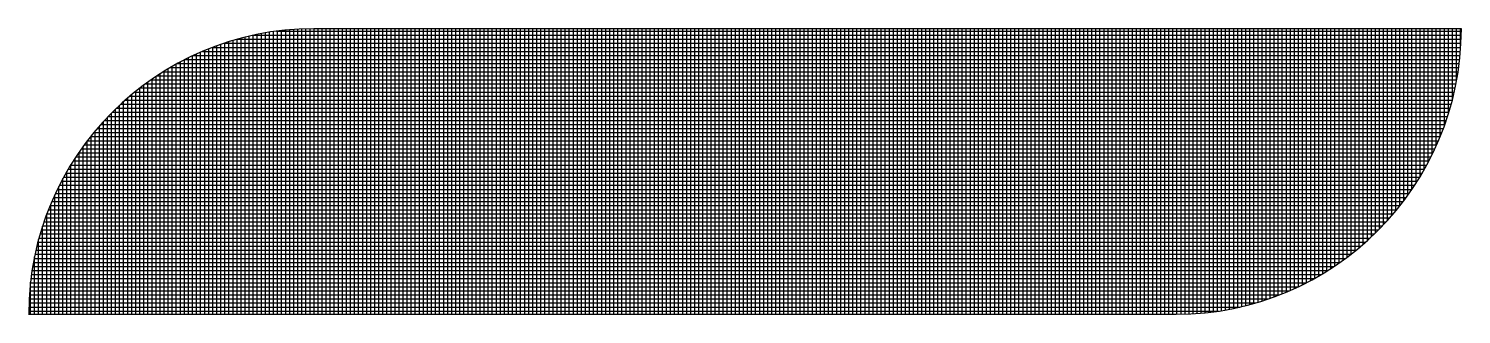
# Model space of a CAD drawing. Header units: inches. Extents: x 947 to 1788, y 0 to 594.
# Drawn here: x 1635.93 to 1642.07, y 99.73 to 100.96 of the extents above; entities that cross this region are included whole.
import ezdxf

# ---------------------------------------------------------------- set-up
doc = ezdxf.new("R2010")
doc.units = ezdxf.units.IN
doc.header["$MEASUREMENT"] = 0
doc.layers.add('BG ÇÑ±¹Áö¿ª³\xad¹æ±â¼úÁÖ½ÄÈ¸»ç CI', color=7, linetype='Continuous')

msp = doc.modelspace()

# ---------------------------------------------------------------- linework, layer by layer
at = {"layer": 'BG ÇÑ±¹Áö¿ª³\xad¹æ±â¼úÁÖ½ÄÈ¸»ç CI', "color": 30, "linetype": 'Continuous', "lineweight": 25, "true_color": 0xfd8204}
for p, q in [((1637.0835, 99.7347), (1637.0835, 100.9552)), ((1637.1008, 99.7347), (1637.1008, 100.956)), ((1637.1182, 99.7347), (1637.1182, 100.9566)), ((1637.1356, 99.7347), (1637.1356, 100.957)), ((1642.0704, 100.9571), (1637.1521, 100.9571)), ((1637.1529, 99.7347), (1637.1529, 100.9571)), ((1637.1703, 99.7347), (1637.1703, 100.9571)), ((1637.1877, 99.7347), (1637.1877, 100.9571)), ((1637.205, 99.7347), (1637.205, 100.9571)), ((1637.2224, 99.7347), (1637.2224, 100.9571)), ((1637.2398, 99.7347), (1637.2398, 100.9571)), ((1637.2571, 99.7347), (1637.2571, 100.9571)), ((1637.2745, 99.7347), (1637.2745, 100.9571)), ((1637.2918, 99.7347), (1637.2918, 100.9571)), ((1637.3092, 99.7347), (1637.3092, 100.9571)), ((1637.3266, 99.7347), (1637.3266, 100.9571)), ((1637.3439, 99.7347), (1637.3439, 100.9571)), ((1637.3613, 99.7347), (1637.3613, 100.9571)), ((1637.3787, 99.7347), (1637.3787, 100.9571)), ((1637.396, 99.7347), (1637.396, 100.9571)), ((1637.4134, 99.7347), (1637.4134, 100.9571)), ((1637.4308, 99.7347), (1637.4308, 100.9571)), ((1637.4481, 99.7347), (1637.4481, 100.9571)), ((1637.4655, 99.7347), (1637.4655, 100.9571)), ((1637.4829, 99.7347), (1637.4829, 100.9571)), ((1637.5002, 99.7347), (1637.5002, 100.9571)), ((1637.5176, 99.7347), (1637.5176, 100.9571)), ((1637.5349, 99.7347), (1637.5349, 100.9571)), ((1637.5523, 99.7347), (1637.5523, 100.9571)), ((1637.5697, 99.7347), (1637.5697, 100.9571)), ((1637.587, 99.7347), (1637.587, 100.9571)), ((1637.6044, 99.7347), (1637.6044, 100.9571)), ((1637.6218, 99.7347), (1637.6218, 100.9571)), ((1637.6391, 99.7347), (1637.6391, 100.9571)), ((1637.6565, 99.7347), (1637.6565, 100.9571)), ((1637.6739, 99.7347), (1637.6739, 100.9571)), ((1637.6912, 99.7347), (1637.6912, 100.9571)), ((1637.7086, 99.7347), (1637.7086, 100.9571)), ((1637.726, 99.7347), (1637.726, 100.9571)), ((1637.7433, 99.7347), (1637.7433, 100.9571)), ((1637.7607, 99.7347), (1637.7607, 100.9571)), ((1637.7781, 99.7347), (1637.7781, 100.9571)), ((1637.7954, 99.7347), (1637.7954, 100.9571)), ((1637.8128, 99.7347), (1637.8128, 100.9571)), ((1637.8301, 99.7347), (1637.8301, 100.9571)), ((1637.8475, 99.7347), (1637.8475, 100.9571)), ((1637.8649, 99.7347), (1637.8649, 100.9571)), ((1637.8822, 99.7347), (1637.8822, 100.9571)), ((1637.8996, 99.7347), (1637.8996, 100.9571)), ((1637.917, 99.7347), (1637.917, 100.9571)), ((1637.9343, 99.7347), (1637.9343, 100.9571)), ((1637.9517, 99.7347), (1637.9517, 100.9571)), ((1637.9691, 99.7347), (1637.9691, 100.9571)), ((1637.9864, 99.7347), (1637.9864, 100.9571)), ((1638.0038, 99.7347), (1638.0038, 100.9571)), ((1638.0212, 99.7347), (1638.0212, 100.9571)), ((1638.0385, 99.7347), (1638.0385, 100.9571)), ((1638.0559, 99.7347), (1638.0559, 100.9571)), ((1638.0732, 99.7347), (1638.0732, 100.9571)), ((1638.0906, 99.7347), (1638.0906, 100.9571)), ((1638.108, 99.7347), (1638.108, 100.9571)), ((1638.1253, 99.7347), (1638.1253, 100.9571)), ((1638.1427, 99.7347), (1638.1427, 100.9571)), ((1638.1601, 99.7347), (1638.1601, 100.9571)), ((1638.1774, 99.7347), (1638.1774, 100.9571)), ((1638.1948, 99.7347), (1638.1948, 100.9571)), ((1638.2122, 99.7347), (1638.2122, 100.9571)), ((1638.2295, 99.7347), (1638.2295, 100.9571)), ((1638.2469, 99.7347), (1638.2469, 100.9571)), ((1638.2643, 99.7347), (1638.2643, 100.9571)), ((1638.2816, 99.7347), (1638.2816, 100.9571)), ((1638.299, 99.7347), (1638.299, 100.9571)), ((1638.3164, 99.7347), (1638.3164, 100.9571)), ((1638.3337, 99.7347), (1638.3337, 100.9571)), ((1638.3511, 99.7347), (1638.3511, 100.9571)), ((1638.3684, 99.7347), (1638.3684, 100.9571)), ((1638.3858, 99.7347), (1638.3858, 100.9571)), ((1638.4032, 99.7347), (1638.4032, 100.9571)), ((1638.4205, 99.7347), (1638.4205, 100.9571)), ((1638.4379, 99.7347), (1638.4379, 100.9571)), ((1638.4553, 99.7347), (1638.4553, 100.9571)), ((1638.4726, 99.7347), (1638.4726, 100.9571)), ((1638.49, 99.7347), (1638.49, 100.9571)), ((1638.5074, 99.7347), (1638.5074, 100.9571)), ((1638.5247, 99.7347), (1638.5247, 100.9571)), ((1638.5421, 99.7347), (1638.5421, 100.9571)), ((1638.5595, 99.7347), (1638.5595, 100.9571)), ((1638.5768, 99.7347), (1638.5768, 100.9571)), ((1638.5942, 99.7347), (1638.5942, 100.9571)), ((1638.6115, 99.7347), (1638.6115, 100.9571)), ((1638.6289, 99.7347), (1638.6289, 100.9571)), ((1638.6463, 99.7347), (1638.6463, 100.9571)), ((1638.6636, 99.7347), (1638.6636, 100.9571)), ((1638.681, 99.7347), (1638.681, 100.9571)), ((1638.6984, 99.7347), (1638.6984, 100.9571)), ((1638.7157, 99.7347), (1638.7157, 100.9571)), ((1638.7331, 99.7347), (1638.7331, 100.9571)), ((1638.7505, 99.7347), (1638.7505, 100.9571)), ((1638.7678, 99.7347), (1638.7678, 100.9571)), ((1638.7852, 99.7347), (1638.7852, 100.9571)), ((1638.8026, 99.7347), (1638.8026, 100.9571)), ((1638.8199, 99.7347), (1638.8199, 100.9571)), ((1638.8373, 99.7347), (1638.8373, 100.9571)), ((1638.8547, 99.7347), (1638.8547, 100.9571)), ((1638.872, 99.7347), (1638.872, 100.9571)), ((1638.8894, 99.7347), (1638.8894, 100.9571)), ((1638.9067, 99.7347), (1638.9067, 100.9571)), ((1638.9241, 99.7347), (1638.9241, 100.9571)), ((1638.9415, 99.7347), (1638.9415, 100.9571)), ((1638.9588, 99.7347), (1638.9588, 100.9571)), ((1638.9762, 99.7347), (1638.9762, 100.9571)), ((1638.9936, 99.7347), (1638.9936, 100.9571)), ((1639.0109, 99.7347), (1639.0109, 100.9571)), ((1639.0283, 99.7347), (1639.0283, 100.9571)), ((1639.0457, 99.7347), (1639.0457, 100.9571)), ((1639.063, 99.7347), (1639.063, 100.9571)), ((1639.0804, 99.7347), (1639.0804, 100.9571)), ((1639.0978, 99.7347), (1639.0978, 100.9571)), ((1639.1151, 99.7347), (1639.1151, 100.9571)), ((1639.1325, 99.7347), (1639.1325, 100.9571)), ((1639.1498, 99.7347), (1639.1498, 100.9571)), ((1639.1672, 99.7347), (1639.1672, 100.9571)), ((1639.1846, 99.7347), (1639.1846, 100.9571)), ((1639.2019, 99.7347), (1639.2019, 100.9571)), ((1639.2193, 99.7347), (1639.2193, 100.9571)), ((1639.2367, 99.7347), (1639.2367, 100.9571)), ((1639.254, 99.7347), (1639.254, 100.9571)), ((1639.2714, 99.7347), (1639.2714, 100.9571)), ((1639.2888, 99.7347), (1639.2888, 100.9571)), ((1639.3061, 99.7347), (1639.3061, 100.9571)), ((1639.3235, 99.7347), (1639.3235, 100.9571)), ((1639.3409, 99.7347), (1639.3409, 100.9571)), ((1639.3582, 99.7347), (1639.3582, 100.9571)), ((1639.3756, 99.7347), (1639.3756, 100.9571)), ((1639.393, 99.7347), (1639.393, 100.9571)), ((1639.4103, 99.7347), (1639.4103, 100.9571)), ((1639.4277, 99.7347), (1639.4277, 100.9571)), ((1639.445, 99.7347), (1639.445, 100.9571)), ((1639.4624, 99.7347), (1639.4624, 100.9571)), ((1639.4798, 99.7347), (1639.4798, 100.9571)), ((1639.4971, 99.7347), (1639.4971, 100.9571)), ((1639.5145, 99.7347), (1639.5145, 100.9571)), ((1639.5319, 99.7347), (1639.5319, 100.9571)), ((1639.5492, 99.7347), (1639.5492, 100.9571)), ((1639.5666, 99.7347), (1639.5666, 100.9571)), ((1639.584, 99.7347), (1639.584, 100.9571)), ((1639.6013, 99.7347), (1639.6013, 100.9571)), ((1639.6187, 99.7347), (1639.6187, 100.9571)), ((1639.6361, 99.7347), (1639.6361, 100.9571)), ((1639.6534, 99.7347), (1639.6534, 100.9571)), ((1639.6708, 99.7347), (1639.6708, 100.9571)), ((1639.6881, 99.7347), (1639.6881, 100.9571)), ((1639.7055, 99.7347), (1639.7055, 100.9571)), ((1639.7229, 99.7347), (1639.7229, 100.9571)), ((1639.7402, 99.7347), (1639.7402, 100.9571)), ((1639.7576, 99.7347), (1639.7576, 100.9571)), ((1639.775, 99.7347), (1639.775, 100.9571)), ((1639.7923, 99.7347), (1639.7923, 100.9571)), ((1639.8097, 99.7347), (1639.8097, 100.9571)), ((1639.8271, 99.7347), (1639.8271, 100.9571)), ((1639.8444, 99.7347), (1639.8444, 100.9571)), ((1639.8618, 99.7347), (1639.8618, 100.9571)), ((1639.8792, 99.7347), (1639.8792, 100.9571)), ((1639.8965, 99.7347), (1639.8965, 100.9571)), ((1639.9139, 99.7347), (1639.9139, 100.9571)), ((1639.9313, 99.7347), (1639.9313, 100.9571)), ((1639.9486, 99.7347), (1639.9486, 100.9571)), ((1639.966, 99.7347), (1639.966, 100.9571)), ((1639.9833, 99.7347), (1639.9833, 100.9571)), ((1640.0007, 99.7347), (1640.0007, 100.9571)), ((1640.0181, 99.7347), (1640.0181, 100.9571)), ((1640.0354, 99.7347), (1640.0354, 100.9571)), ((1640.0528, 99.7347), (1640.0528, 100.9571)), ((1640.0702, 99.7347), (1640.0702, 100.9571)), ((1640.0875, 99.7347), (1640.0875, 100.9571)), ((1640.1049, 99.7347), (1640.1049, 100.9571)), ((1640.1223, 99.7347), (1640.1223, 100.9571)), ((1640.1396, 99.7347), (1640.1396, 100.9571)), ((1640.157, 99.7347), (1640.157, 100.9571)), ((1640.1744, 99.7347), (1640.1744, 100.9571)), ((1640.1917, 99.7347), (1640.1917, 100.9571)), ((1640.2091, 99.7347), (1640.2091, 100.9571)), ((1640.2264, 99.7347), (1640.2264, 100.9571)), ((1640.2438, 99.7347), (1640.2438, 100.9571)), ((1640.2612, 99.7347), (1640.2612, 100.9571)), ((1640.2785, 99.7347), (1640.2785, 100.9571)), ((1640.2959, 99.7347), (1640.2959, 100.9571)), ((1640.3133, 99.7347), (1640.3133, 100.9571)), ((1640.3306, 99.7347), (1640.3306, 100.9571)), ((1640.348, 99.7347), (1640.348, 100.9571)), ((1640.3654, 99.7347), (1640.3654, 100.9571)), ((1640.3827, 99.7347), (1640.3827, 100.9571)), ((1640.4001, 99.7347), (1640.4001, 100.9571)), ((1640.4175, 99.7347), (1640.4175, 100.9571)), ((1640.4348, 99.7347), (1640.4348, 100.9571)), ((1640.4522, 99.7347), (1640.4522, 100.9571)), ((1640.4695, 99.7347), (1640.4695, 100.9571)), ((1640.4869, 99.7347), (1640.4869, 100.9571)), ((1640.5043, 99.7347), (1640.5043, 100.9571)), ((1640.5216, 99.7347), (1640.5216, 100.9571)), ((1640.539, 99.7347), (1640.539, 100.9571)), ((1640.5564, 99.7347), (1640.5564, 100.9571)), ((1640.5737, 99.7347), (1640.5737, 100.9571)), ((1640.5911, 99.7347), (1640.5911, 100.9571)), ((1640.6085, 99.7347), (1640.6085, 100.9571)), ((1640.6258, 99.7347), (1640.6258, 100.9571)), ((1640.6432, 99.7347), (1640.6432, 100.9571)), ((1640.6606, 99.7347), (1640.6606, 100.9571)), ((1640.6779, 99.7347), (1640.6779, 100.9571)), ((1640.6953, 99.7347), (1640.6953, 100.9571)), ((1640.7127, 99.7347), (1640.7127, 100.9571)), ((1640.73, 99.7347), (1640.73, 100.9571)), ((1640.7474, 99.7347), (1640.7474, 100.9571)), ((1640.7647, 99.7347), (1640.7647, 100.9571)), ((1640.7821, 99.7347), (1640.7821, 100.9571)), ((1640.7995, 99.7347), (1640.7995, 100.9571)), ((1640.8168, 99.7347), (1640.8168, 100.9571)), ((1640.8342, 99.7347), (1640.8342, 100.9571)), ((1640.8516, 99.7347), (1640.8516, 100.9571)), ((1640.8689, 99.7348), (1640.8689, 100.9571)), ((1640.8863, 99.7353), (1640.8863, 100.9571)), ((1640.9037, 99.7359), (1640.9037, 100.9571)), ((1640.921, 99.7368), (1640.921, 100.9571)), ((1640.9384, 99.738), (1640.9384, 100.9571)), ((1640.9558, 99.7394), (1640.9558, 100.9571)), ((1640.9731, 99.7411), (1640.9731, 100.9571)), ((1640.9905, 99.743), (1640.9905, 100.9571)), ((1641.0078, 99.7451), (1641.0078, 100.9571)), ((1641.0252, 99.7476), (1641.0252, 100.9571)), ((1641.0426, 99.7502), (1641.0426, 100.9571)), ((1641.0599, 99.7532), (1641.0599, 100.9571)), ((1641.0773, 99.7563), (1641.0773, 100.9571)), ((1641.0947, 99.7598), (1641.0947, 100.9571)), ((1641.112, 99.7635), (1641.112, 100.9571)), ((1641.1294, 99.7675), (1641.1294, 100.9571)), ((1641.1468, 99.7717), (1641.1468, 100.9571)), ((1641.1641, 99.7762), (1641.1641, 100.9571)), ((1641.1815, 99.781), (1641.1815, 100.9571)), ((1641.1989, 99.7861), (1641.1989, 100.9571)), ((1641.2162, 99.7914), (1641.2162, 100.9571)), ((1641.2336, 99.7971), (1641.2336, 100.9571)), ((1641.251, 99.803), (1641.251, 100.9571)), ((1641.2683, 99.8092), (1641.2683, 100.9571)), ((1641.2857, 99.8157), (1641.2857, 100.9571)), ((1641.303, 99.8225), (1641.303, 100.9571)), ((1641.3204, 99.8296), (1641.3204, 100.9571)), ((1641.3378, 99.8371), (1641.3378, 100.9571)), ((1641.3551, 99.8448), (1641.3551, 100.9571)), ((1641.3725, 99.8529), (1641.3725, 100.9571)), ((1641.3899, 99.8613), (1641.3899, 100.9571)), ((1641.4072, 99.8701), (1641.4072, 100.9571)), ((1641.4246, 99.8792), (1641.4246, 100.9571)), ((1641.442, 99.8886), (1641.442, 100.9571)), ((1641.4593, 99.8985), (1641.4593, 100.9571)), ((1641.4767, 99.9087), (1641.4767, 100.9571)), ((1641.4941, 99.9193), (1641.4941, 100.9571)), ((1641.5114, 99.9303), (1641.5114, 100.9571)), ((1641.5288, 99.9418), (1641.5288, 100.9571)), ((1641.5461, 99.9536), (1641.5461, 100.9571)), ((1641.5635, 99.9659), (1641.5635, 100.9571)), ((1641.5809, 99.9787), (1641.5809, 100.9571)), ((1641.5982, 99.9919), (1641.5982, 100.9571)), ((1641.6156, 100.0057), (1641.6156, 100.9571)), ((1641.633, 100.02), (1641.633, 100.9571)), ((1641.6503, 100.0348), (1641.6503, 100.9571)), ((1641.6677, 100.0502), (1641.6677, 100.9571)), ((1641.6851, 100.0662), (1641.6851, 100.9571)), ((1641.7024, 100.0828), (1641.7024, 100.9571)), ((1641.7198, 100.1002), (1641.7198, 100.9571)), ((1641.7372, 100.1182), (1641.7372, 100.9571)), ((1641.7545, 100.137), (1641.7545, 100.9571)), ((1641.7719, 100.1566), (1641.7719, 100.9571)), ((1641.7893, 100.1771), (1641.7893, 100.9571)), ((1641.8066, 100.1985), (1641.8066, 100.9571)), ((1641.824, 100.221), (1641.824, 100.9571)), ((1641.8413, 100.2446), (1641.8413, 100.9571)), ((1641.8587, 100.2695), (1641.8587, 100.9571)), ((1641.8761, 100.2957), (1641.8761, 100.9571)), ((1641.8934, 100.3235), (1641.8934, 100.9571)), ((1641.9108, 100.3531), (1641.9108, 100.9571)), ((1641.9282, 100.3847), (1641.9282, 100.9571)), ((1641.9455, 100.4188), (1641.9455, 100.9571)), ((1641.9629, 100.4557), (1641.9629, 100.9571)), ((1641.9803, 100.4963), (1641.9803, 100.9571)), ((1641.9976, 100.5415), (1641.9976, 100.9571)), ((1642.015, 100.5931), (1642.015, 100.9571)), ((1642.0324, 100.6543), (1642.0324, 100.9571)), ((1642.0497, 100.733), (1642.0497, 100.9571)), ((1642.0671, 100.8666), (1642.0671, 100.9571)), ((1636.7659, 100.8945), (1642.0688, 100.8945)), ((1636.7709, 99.7347), (1636.7709, 100.8961)), ((1636.7883, 99.7347), (1636.7883, 100.9017)), ((1636.8056, 99.7347), (1636.8056, 100.907)), ((1636.8226, 100.9119), (1642.0696, 100.9119)), ((1636.823, 99.7347), (1636.823, 100.912)), ((1636.8404, 99.7347), (1636.8404, 100.9167)), ((1636.8577, 99.7347), (1636.8577, 100.9211)), ((1636.8751, 99.7347), (1636.8751, 100.9253)), ((1636.8925, 99.7347), (1636.8925, 100.9292)), ((1636.8926, 100.9292), (1642.0701, 100.9292)), ((1636.9098, 99.7347), (1636.9098, 100.9328)), ((1636.9272, 99.7347), (1636.9272, 100.9362)), ((1636.9446, 99.7347), (1636.9446, 100.9393)), ((1636.9619, 99.7347), (1636.9619, 100.9422)), ((1636.9793, 99.7347), (1636.9793, 100.9448)), ((1636.9922, 100.9466), (1642.0704, 100.9466)), ((1636.9967, 99.7347), (1636.9967, 100.9472)), ((1637.014, 99.7347), (1637.014, 100.9493)), ((1637.0314, 99.7347), (1637.0314, 100.9511)), ((1637.0487, 99.7347), (1637.0487, 100.9527)), ((1637.0661, 99.7347), (1637.0661, 100.9541)), ((1636.6146, 99.7347), (1636.6146, 100.8326)), ((1636.632, 99.7347), (1636.632, 100.8409)), ((1636.6351, 100.8424), (1642.065, 100.8424)), ((1636.6494, 99.7347), (1636.6494, 100.8489)), ((1636.6667, 99.7347), (1636.6667, 100.8566)), ((1636.6741, 100.8598), (1642.0666, 100.8598)), ((1636.6841, 99.7347), (1636.6841, 100.864)), ((1636.7015, 99.7347), (1636.7015, 100.871)), ((1636.7172, 100.8771), (1642.0678, 100.8771)), ((1636.7188, 99.7347), (1636.7188, 100.8777)), ((1636.7362, 99.7347), (1636.7362, 100.8842)), ((1636.7535, 99.7347), (1636.7535, 100.8903)), ((1636.5069, 100.7729), (1642.0565, 100.7729)), ((1636.5104, 99.7347), (1636.5104, 100.7752)), ((1636.5278, 99.7347), (1636.5278, 100.7857)), ((1636.5357, 100.7903), (1642.059, 100.7903)), ((1636.5452, 99.7347), (1636.5452, 100.7958)), ((1636.5625, 99.7347), (1636.5625, 100.8055)), ((1636.5664, 100.8077), (1642.0613, 100.8077)), ((1636.5799, 99.7347), (1636.5799, 100.8149)), ((1636.5973, 99.7347), (1636.5973, 100.8239)), ((1636.5994, 100.825), (1642.0633, 100.825)), ((1636.4236, 99.7347), (1636.4236, 100.7163)), ((1636.4297, 100.7208), (1642.0474, 100.7208)), ((1636.441, 99.7347), (1636.441, 100.729)), ((1636.4541, 100.7382), (1642.0507, 100.7382)), ((1636.4584, 99.7347), (1636.4584, 100.7412)), ((1636.4757, 99.7347), (1636.4757, 100.7529)), ((1636.4797, 100.7556), (1642.0537, 100.7556)), ((1636.4931, 99.7347), (1636.4931, 100.7642)), ((1636.3434, 100.6514), (1642.0316, 100.6514)), ((1636.3542, 99.7347), (1636.3542, 100.6608)), ((1636.3635, 100.6687), (1642.0359, 100.6687)), ((1636.3715, 99.7347), (1636.3715, 100.6754)), ((1636.3846, 100.6861), (1642.04, 100.6861)), ((1636.3889, 99.7347), (1636.3889, 100.6896)), ((1636.4063, 99.7347), (1636.4063, 100.7032)), ((1636.4066, 100.7035), (1642.0438, 100.7035)), ((1636.2847, 99.7347), (1636.2847, 100.596)), ((1636.2879, 100.5993), (1642.0169, 100.5993)), ((1636.3021, 99.7347), (1636.3021, 100.6132)), ((1636.3057, 100.6167), (1642.0221, 100.6167)), ((1636.3194, 99.7347), (1636.3194, 100.6297)), ((1636.3241, 100.634), (1642.027, 100.634)), ((1636.3368, 99.7347), (1636.3368, 100.6455)), ((1636.2236, 100.5298), (1641.9933, 100.5298)), ((1636.2326, 99.7347), (1636.2326, 100.5402)), ((1636.2388, 100.5472), (1641.9997, 100.5472)), ((1636.25, 99.7347), (1636.25, 100.5596)), ((1636.2545, 100.5646), (1642.0057, 100.5646)), ((1636.2673, 99.7347), (1636.2673, 100.5782)), ((1636.2709, 100.5819), (1642.0114, 100.5819)), ((1636.1805, 99.7347), (1636.1805, 100.4765)), ((1636.1814, 100.4777), (1641.9725, 100.4777)), ((1636.195, 100.4951), (1641.9798, 100.4951)), ((1636.1979, 99.7347), (1636.1979, 100.4988)), ((1636.209, 100.5125), (1641.9867, 100.5125)), ((1636.2152, 99.7347), (1636.2152, 100.5199)), ((1636.1284, 99.7347), (1636.1284, 100.4028)), ((1636.132, 100.4083), (1641.9403, 100.4083)), ((1636.1437, 100.4256), (1641.9489, 100.4256)), ((1636.1458, 99.7347), (1636.1458, 100.4287)), ((1636.1558, 100.443), (1641.9571, 100.443)), ((1636.1632, 99.7347), (1636.1632, 100.4532)), ((1636.1684, 100.4604), (1641.965, 100.4604)), ((1636.0937, 99.7347), (1636.0937, 100.3463)), ((1636.0994, 100.3562), (1641.9126, 100.3562)), ((1636.1099, 100.3736), (1641.9222, 100.3736)), ((1636.1111, 99.7347), (1636.1111, 100.3755)), ((1636.1207, 100.3909), (1641.9314, 100.3909)), ((1636.059, 99.7347), (1636.059, 100.2819)), ((1636.0614, 100.2867), (1641.8702, 100.2867)), ((1636.0704, 100.3041), (1641.8814, 100.3041)), ((1636.0763, 99.7347), (1636.0763, 100.3153)), ((1636.0797, 100.3215), (1641.8922, 100.3215)), ((1636.0894, 100.3388), (1641.9026, 100.3388)), ((1636.0366, 100.2346), (1641.8341, 100.2346)), ((1636.0416, 99.7347), (1636.0416, 100.2457)), ((1636.0445, 100.252), (1641.8466, 100.252)), ((1636.0528, 100.2694), (1641.8586, 100.2694)), ((1636.0069, 99.7347), (1636.0069, 100.1623)), ((1636.008, 100.1652), (1641.7793, 100.1652)), ((1636.0147, 100.1825), (1641.7937, 100.1825)), ((1636.0216, 100.1999), (1641.8077, 100.1999)), ((1636.0242, 99.7347), (1636.0242, 100.2062)), ((1636.0289, 100.2173), (1641.8212, 100.2173)), ((1635.9842, 100.0957), (1641.7154, 100.0957)), ((1635.9895, 99.7347), (1635.9895, 100.1125)), ((1635.9897, 100.1131), (1641.7323, 100.1131)), ((1635.9955, 100.1304), (1641.7486, 100.1304)), ((1636.0016, 100.1478), (1641.7642, 100.1478)), ((1635.9693, 100.0436), (1641.6604, 100.0436)), ((1635.9721, 99.7347), (1635.9721, 100.0542)), ((1635.974, 100.061), (1641.6795, 100.061)), ((1635.979, 100.0784), (1641.6978, 100.0784)), ((1635.9533, 99.9742), (1641.5748, 99.9742)), ((1635.9548, 99.7347), (1635.9548, 99.9813)), ((1635.9569, 99.9915), (1641.5977, 99.9915)), ((1635.9608, 100.0089), (1641.6196, 100.0089)), ((1635.9649, 100.0263), (1641.6404, 100.0263)), ((1635.9441, 99.9221), (1641.4985, 99.9221)), ((1635.9469, 99.9394), (1641.5253, 99.9394)), ((1635.95, 99.9568), (1641.5507, 99.9568)), ((1635.9353, 99.8526), (1641.3719, 99.8526)), ((1635.9372, 99.87), (1641.4071, 99.87)), ((1635.9374, 99.7347), (1635.9374, 99.8723)), ((1635.9392, 99.8873), (1641.4396, 99.8873)), ((1635.9415, 99.9047), (1641.47, 99.9047)), ((1635.9314, 99.8005), (1641.2439, 99.8005)), ((1635.9325, 99.8179), (1641.2914, 99.8179)), ((1635.9338, 99.8353), (1641.3336, 99.8353)), ((1635.9296, 99.7347), (1640.848, 99.7347)), ((1635.9297, 99.7484), (1641.031, 99.7484)), ((1635.93, 99.7658), (1641.1222, 99.7658)), ((1635.9306, 99.7832), (1641.1889, 99.7832))]:
    msp.add_line(p, q, dxfattribs=at)
for centre, start, end in [((1637.1521, 99.7347), 90, 180), ((1640.848, 100.9571), 270, 0)]:
    msp.add_arc(centre, 1.2224, start, end, dxfattribs=at)

doc.saveas('drawing.dxf')
